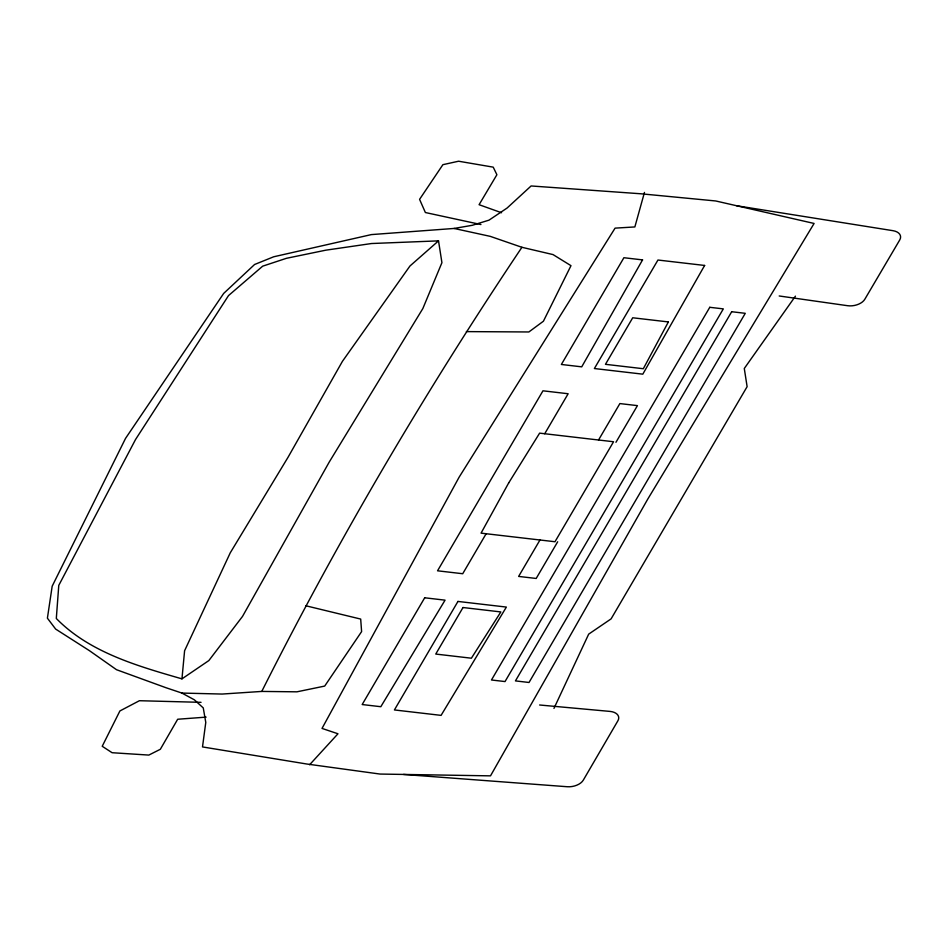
<?xml version="1.0" encoding="UTF-8"?>
<svg xmlns="http://www.w3.org/2000/svg" width="948" height="948" viewBox="0 0 948 948"><rect width="100%" height="100%" fill="white"/><g stroke="black" fill="none" stroke-linecap="round" stroke-linejoin="round"><path stroke-width="1.42" d="M181.957 678.863L184.599 650.731L230.257 552.826L288.038 457.28L342.429 361.342L409.974 265.985L438.521 240.863L441.922 262.679L422.844 308.55L329.229 462.067L242.522 616.401L208.844 660.578L181.957 678.863C137.602 666.029 89.527 652.461 56.311 618.487L58.776 585.378L135.528 439.54L228.515 295.586L262.691 266.163L286.438 258.306L325.768 250.189L371.521 243.529L438.521 240.863M644.462 192.42L634.864 226.939L615.074 228.136L459.116 477.188L322.024 728.42L337.974 733.776L309.617 764.752M553.964 708.393L588.684 634.129L611.093 618.878L747.119 386.666L744.287 368.488L795.443 296.143M181.921 693.071L194.352 699.802L203.263 707.919L205.775 722.412L202.505 746.929L306.891 764.029L380.006 774.054L490.507 775.855L647.745 499.134L814.095 223.455L715.704 200.964L640.931 193.783L531.105 185.962L507.073 208.05L488.99 220.161L472.305 225.292L454.068 228.456L371.379 234.594L273.711 256.778L254.585 264.492L223.669 293.43L125.539 438.379L52.176 586.208L47.4 618.179L55.636 629.069L89.42 650.66L116.509 669.703L165.959 687.715L181.921 693.071L222.152 694.055L261.767 691.424C338.898 538.026 426.339 389.889 521.921 247.298L553.028 254.585L570.98 265.665L543.417 321.218L528.865 331.966L466.38 331.61M486.158 533.712L462.719 573.73L437.538 570.803L542.967 390.813L568.148 393.74L544.709 433.757M539.969 539.993L518.627 576.42L536.189 578.458L557.673 541.782M598.544 440.002L619.874 403.575L637.435 405.626L615.951 442.301M206.119 717.126L177.679 719.248L160.342 749.275L148.824 755.082L112.101 752.712L102.218 746.277L119.898 710.953L139.415 700.714L201.047 702.338M261.767 691.424L296.902 691.827L324.702 686.079L361.603 631.605L360.69 619.068L305.789 605.76M403.528 774.445L567.26 786.733A13.13 7.833 -10.4 0 0 583.304 780.133L617.895 720.776A13.13 7.833 -10.4 0 0 609.955 711.403L539.602 704.992M779.197 295.977L847.607 305.706A13.13 7.833 -10.4 0 0 864.813 299.26L899.735 239.951A13.13 7.833 -10.4 0 0 892.98 230.684L736.655 205.752M480.932 224.546L425.379 212.53L419.573 199.353L442.894 164.679L458.583 161.219L493.221 167.144L496.894 174.728L479.084 204.697L501.563 212.743M454.068 228.456L490.258 236.36L521.921 247.298M668.376 321.929L643.325 368.725L605.464 364.316L632.719 317.781L668.376 321.929M508.673 482.947L481.051 533.143L554.983 541.735L613.546 441.744L539.625 433.141L508.673 482.947M642.554 259.894L581.728 366.84L561.37 364.47L623.903 257.726L642.554 259.894M704.625 265.452L642.803 374.164L594.384 368.535L657.948 260.025L704.625 265.452M424.704 597.785L362.172 704.542L380.823 706.71L445.062 600.155L424.704 597.785M457.955 601.435L394.404 709.945L441.081 715.373L506.374 607.075L457.955 601.435M463.003 607.526L435.748 654.061L471.393 658.208L500.852 611.934L463.003 607.526M709.779 307.306L491.467 679.989L505.023 681.565L723.324 308.882L709.779 307.306M731.69 311.726L515.439 680.901L529.02 682.477L745.27 313.314L731.69 311.726"/></g></svg>
